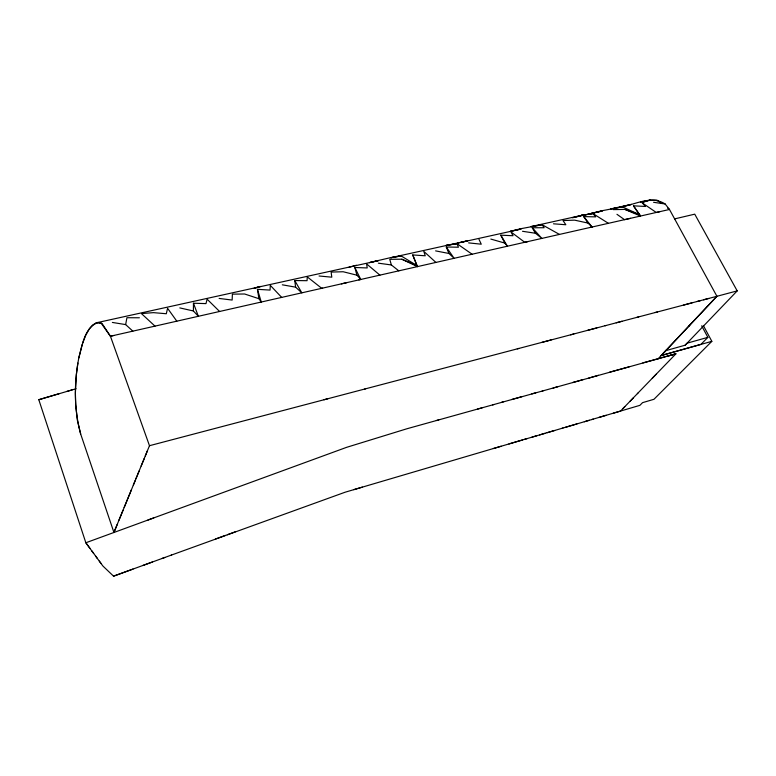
<?xml version="1.0" encoding="UTF-8"?>
<svg xmlns="http://www.w3.org/2000/svg" width="776" height="776" viewBox="0 0 776 776"><rect width="100%" height="100%" fill="white"/><g stroke="black" fill="none" stroke-linecap="round" stroke-linejoin="round"><path stroke-width="1.16" d="M193.457 303.232L198.355 316.298L193.408 310.972L193.457 303.232L205.98 303.61L207.114 299.187L219.598 311.477M77.881 363.032L76.349 374.692L75.388 392.918L75.67 404.577L77.367 420.243L80.685 434.065L113.936 532.472L123.093 510.104M132.851 331.148L125.654 324.591L126.924 317.714L139.399 317.782M78.783 358.046L82.198 344.515M82.586 343.332L85.758 335.222L89.434 328.723L92.577 325.086L96.292 322.816L378.319 260.668L369.522 262.608M113.936 532.472L117.244 524.392M124.141 507.553L142.949 461.642M127.516 499.317L118.932 520.269M127.739 498.774L131.435 489.753M143.201 461.051L149.477 445.705L110.425 336.231L102.044 323.485L97.921 322.476C84.468 327.705 82.401 345.048 78.929 357.329C74.03 382.646 73.865 409.078 80.685 434.065M133.326 485.136L135.247 480.46M135.926 478.792L136.838 476.561M137.187 475.717L139.166 470.896M141.164 466.007L144.287 458.393M145.257 456.007L147.353 450.895M662.5 354.128L666.72 349.636M716.044 297.218L716.917 296.286L737.2 290.884L694.743 214.166L674.625 218.89M703.298 325.435L711.844 341.343L661.152 355.563L716.917 296.286L669.484 209.471L665.139 203.972C651.19 195.019 635.631 204.524 621.188 206.872L631.392 204.398L610.673 208.957L622.333 206.843L639.589 214.7L640.491 216.048L624.952 209.413L613.302 209.617M688.642 326.347L689.738 325.173M665.886 350.616L685.13 345.204L737.2 290.884M637.377 393.665L637.882 393.141M623.109 408.418L624.796 406.673M630.17 401.124L633.468 397.71M652.286 378.251L656.166 374.236M685.13 345.204L687.08 343.186L707.857 337.347L701.669 325.823M707.857 337.347L700.98 344.36L661.152 355.563M711.844 341.343L653.955 399.291L642.547 402.657L639.899 405.344L591.642 419.583M643.401 202.09L650.142 200.072M147.935 520.046L153.784 517.902M76.067 388.737L38.8 399.708L85.845 542.763L102.888 566.005L113.548 576.17L133.016 569.07M113.548 576.17L123.297 572.61M123.888 572.397L152.368 562.018M164.929 557.44L142.755 565.52M171.215 555.15L345.145 492.207L522.607 439.924M162 558.507L171.603 555.005M227.329 534.703L235.448 531.744M215.466 539.019L225.476 535.372M38.8 399.708L59.16 393.675M353.778 489.666L362.373 487.134M493.352 448.547L501.16 446.239M508.92 443.95L527.137 438.585M531.967 437.16L545.188 433.27M547.128 432.698L554.646 430.486M562.125 428.274L576.966 423.909M584.328 421.737L593.262 419.108M598.927 417.44L606.172 415.305M613.38 413.181L620.548 411.067L675.925 353.808L658.32 358.57L716.917 296.286L703.57 299.808M524.324 439.42L537.031 435.675M539.572 434.929L563.017 428.012M565.423 427.304L589.343 420.262M668.262 355.941L675.925 353.808L406.896 428.769L346.639 447.325L85.845 542.763L87.853 545.499M66.784 391.444L72.265 389.843M643.352 201.925L649.619 200.159L656.913 200.101L660.783 202.982M501.509 402.356L503.411 401.822M573.309 382.393L572.746 382.558L583.028 379.59M436.355 420.543L438.838 419.845M477.599 409.068L482.216 407.778M492.566 404.897L494.002 404.5M511.694 399.514L521.802 396.681M531.841 393.878L535.799 392.782M542.114 391.094L543.21 390.784M553.123 388.019L557.798 386.72M588.644 378.125L598.412 375.293M609.684 372.15L629.288 366.796M642.897 362.877L660.56 358.085M348.938 267.254L356.397 265.246M572.31 217.804L602.322 210.975L591.011 213.487L601.216 210.888L622.333 206.843M254.276 288.158L260.794 286.422M254.353 288.158L258.777 286.984M323.98 399.756L327.87 398.738M364.71 389.038L365.603 388.795M517.301 348.851L518.921 348.424M605.086 325.736L605.765 325.561M636.989 317.335L638.716 316.88M541.978 342.352L551.27 339.907M570.622 334.815L573.823 333.971M587.83 330.285L596.822 327.918M616.251 322.797L622.003 321.283M655.216 312.534L657.418 311.962M683.675 305.046L692.066 302.834M697.372 301.437L708.682 298.459M149.477 445.705L700.398 300.642M573.377 217.532L582.145 215.243L593.01 213.604L608.394 223.323M457.316 243.179L521.074 229.056L510.201 231.364L520.599 228.745L542.114 224.73L559.477 234.42M369.492 262.579L389.988 257.768L401.153 255.935L416.906 265.567L417.478 266.614L401.822 259.213L389.756 259.3L391.356 264.955L398.806 270.843M401.153 255.935L390.871 257.69L467.763 240.773L460.798 242.374M322.612 288.119L321.73 288.323L307.238 276.867L307.063 280.689L294.764 280.553L295.598 287.149L301.835 292.833L294.764 280.553M96.292 322.816L100.958 322.952L110.425 336.231L669.484 209.471L667.554 208.036M590.352 227.416L592.059 227.029L583.736 216.591L595.696 216.873L593.01 213.604L581.34 215.379L582.145 215.243L530.862 226.621L542.114 224.73L544.16 227.737L532.268 227.756L535.45 233.246L541.881 238.407L532.268 227.756M630.49 218.318L624.534 219.666L616.959 214.312M659.842 211.664L656.263 212.469L642.208 202.866L645.564 206.464L633.488 205.834L640.491 216.048M341.372 283.87L346.872 282.619M358.861 279.903L360.762 279.467L354.845 267.497L367.213 267.943L366.592 263.879L379.9 275.131M527.903 241.578L524.751 242.287L510.928 231.917L513.043 235.72L500.821 235.186L504.817 243.082L507.417 246.215L500.821 235.186M110.425 336.231L113.665 335.494M260.251 302.262L261.26 302.029L257.448 289.332L270.058 290.079L270.3 285.364L281.678 297.402M640.433 202.187L646.33 200.916M445.909 245.42L457.025 243.703L472.099 254.227M446.248 245.352L457.025 243.703L458.412 247.214L446.278 247.011L448.926 253.471L454.115 258.301L446.278 247.011M401.822 259.213L416.906 265.567L412.745 254.945L425.238 255.779L423.803 251.375L435.908 262.433M553.482 223.808L565.85 224.749L562.998 220.568L574.599 220.141L588.004 223.071L592.059 227.029M319.043 275.994L331.788 277.178L331.129 272.075L343.167 271.745L356.911 275.179L360.762 279.467M468.607 242.888L481.265 244.197L478.996 239.338M219.133 298.44L232.15 300.06L232.383 294.143L244.634 293.997L258.922 298.692L261.26 302.029M378.387 263.18L391.356 264.955M653.586 202.303L665.139 203.972M522.52 231.287L535.45 233.246M112.374 322.438L125.654 324.591M282.319 284.811L295.598 287.149M435.608 250.881L448.926 253.471M179.789 307.907L193.408 310.972M490.83 239.076L504.817 243.082M624.952 209.413L639.589 214.7L633.488 205.834M154.987 326.124L141.436 313.582L153.464 312.641L166.316 313.746L167.567 308.285L176.812 321.177M90.084 548.535L87.979 545.673M91.772 550.844L93.692 553.463M95.584 556.043L97.446 558.584M99.289 561.096L101.103 563.57M583.736 216.591L588.004 223.071M412.745 254.945L417.478 266.614M354.845 267.497L356.911 275.179M257.448 289.332L258.922 298.692"/></g></svg>
